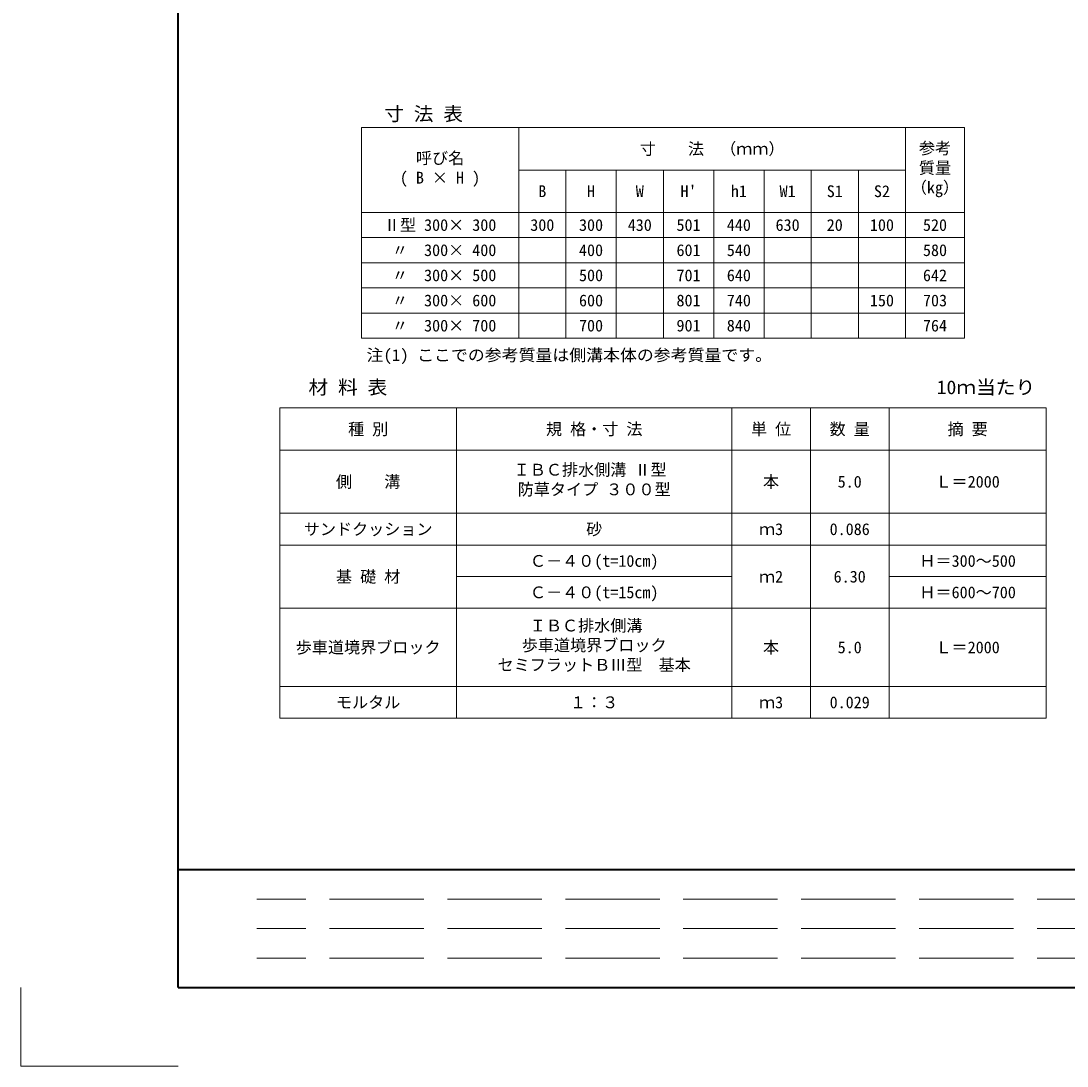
# Model space of a CAD drawing. Units: millimetres at full size; details may follow other scales. Extents: x 164402 to 209100, y 872507 to 885397.
# Drawn here: x 171976 to 174638, y 872507 to 875168 of the extents above; entities that cross this region are included whole.
import ezdxf
from ezdxf.enums import TextEntityAlignment as Align

# ---------------------------------------------------------------- set-up
doc = ezdxf.new("R2010")
doc.units = ezdxf.units.MM
doc.header["$LTSCALE"] = 40
doc.linetypes.add('DASHED', pattern=[7.5, 6, -1.5])
for name, color, linetype, lineweight in [('Defpoints_3', 8, 'Continuous', 0), ('図枠', 7, 'Continuous', 5), ('寸法表', 30, 'Continuous', 13)]:
    doc.layers.add(name, color=color, linetype=linetype, lineweight=lineweight)
doc.layers.add('文字', color=7, linetype='Continuous')
doc.styles.add('ＭＳ 明朝', font='')
doc.styles.get('ＭＳ 明朝').set_extended_font_data('MS Mincho')

msp = doc.modelspace()

# ---------------------------------------------------------------- linework, layer by layer
at = {"layer": 'Defpoints_3'}
for p, q in [((173242.58, 874616.09), (173362.58, 874616.09)), ((173490.58, 874616.09), (173610.58, 874616.09)), ((173866.58, 874616.09), (174226.58, 874616.09)), ((173242.58, 874552.09), (173362.58, 874552.09)), ((173490.58, 874552.09), (173610.58, 874552.09)), ((173866.58, 874552.09), (174226.58, 874552.09)), ((173242.58, 874488.09), (173362.58, 874488.09)), ((173490.58, 874488.09), (173610.58, 874488.09)), ((173866.58, 874488.09), (174106.58, 874488.09)), ((173242.58, 874424.09), (173362.58, 874424.09)), ((173490.58, 874424.09), (173610.58, 874424.09)), ((173866.58, 874424.09), (174226.58, 874424.09))]:
    msp.add_line(p, q, dxfattribs=at)
at = {"layer": 'Defpoints_3', "color": 7, "lineweight": 13}
for p, q in [((171976.24, 872707.22), (171976.24, 872507.22)), ((171976.24, 872507.22), (172376.24, 872507.22))]:
    msp.add_line(p, q, dxfattribs=at)
at = {"layer": '図枠', "lineweight": 40}
for p, q in [((172376.24, 872707.22), (172376.24, 878247.22)), ((172376.24, 873007.22), (180176.24, 873007.22)), ((172376.24, 872707.22), (180176.24, 872707.22))]:
    msp.add_line(p, q, dxfattribs=at)
at = {"layer": '図枠', "linetype": 'DASHED', "lineweight": 9}
for p, q in [((175701.24, 872932.22), (172576.24, 872932.22)), ((175701.24, 872857.22), (172576.24, 872857.22)), ((175701.24, 872782.22), (172576.24, 872782.22))]:
    msp.add_line(p, q, dxfattribs=at)
at = {"layer": '寸法表'}
for p, q in [((172842.58, 874896.09), (174376.58, 874896.09)), ((172842.58, 874896.09), (172842.58, 874360.09)), ((173242.58, 874896.09), (173242.58, 874360.09)), ((174226.58, 874896.09), (174226.58, 874360.09)), ((174376.58, 874896.09), (174376.58, 874360.09)), ((173242.58, 874788.09), (174226.58, 874788.09)), ((173362.58, 874788.09), (173362.58, 874360.09)), ((173490.58, 874788.09), (173490.58, 874360.09)), ((173610.58, 874788.09), (173610.58, 874360.09)), ((173738.58, 874788.09), (173738.58, 874360.09)), ((173866.58, 874788.09), (173866.58, 874360.09)), ((173986.58, 874788.09), (173986.58, 874360.09)), ((174106.58, 874788.09), (174106.58, 874360.09)), ((172842.58, 874680.09), (174376.58, 874680.09)), ((172842.58, 874616.09), (173242.58, 874616.09)), ((173362.58, 874616.09), (173490.58, 874616.09)), ((173610.58, 874616.09), (173866.58, 874616.09)), ((174226.58, 874616.09), (174376.58, 874616.09)), ((172842.58, 874552.09), (173242.58, 874552.09)), ((173362.58, 874552.09), (173490.58, 874552.09)), ((173610.58, 874552.09), (173866.58, 874552.09)), ((174226.58, 874552.09), (174376.58, 874552.09)), ((172842.58, 874488.09), (173242.58, 874488.09)), ((173362.58, 874488.09), (173490.58, 874488.09)), ((173610.58, 874488.09), (173866.58, 874488.09)), ((174106.58, 874488.09), (174376.58, 874488.09)), ((172842.58, 874424.09), (173242.58, 874424.09)), ((173362.58, 874424.09), (173490.58, 874424.09)), ((173610.58, 874424.09), (173866.58, 874424.09)), ((174226.58, 874424.09), (174376.58, 874424.09)), ((172842.58, 874360.09), (174376.58, 874360.09)), ((172634.58, 874182.7), (174584.58, 874182.7)), ((172634.58, 874182.7), (172634.58, 873393.1)), ((173084.58, 874182.7), (173084.58, 873393.1)), ((173784.58, 874182.7), (173784.58, 873393.1)), ((173984.58, 874182.7), (173984.58, 873393.1)), ((174184.58, 874182.7), (174184.58, 873393.1)), ((174584.58, 874182.7), (174584.58, 873393.1)), ((172634.58, 874074.7), (174584.58, 874074.7)), ((172634.58, 873914.7), (174584.58, 873914.7)), ((172634.58, 873833.1), (174584.58, 873833.1)), ((173084.58, 873753.1), (173784.58, 873753.1)), ((174184.58, 873753.1), (174584.58, 873753.1)), ((172634.58, 873673.1), (174584.58, 873673.1)), ((172634.58, 873473.1), (174584.58, 873473.1)), ((172634.58, 873393.1), (174584.58, 873393.1))]:
    msp.add_line(p, q, dxfattribs=at)

# ---------------------------------------------------------------- texts
at = {"layer": '寸法表', "style": 'ＭＳ 明朝'}
for s, p in [('参考', (174260.63, 874858.57)), ('呼び名', (172981.15, 874833.57)), ('質量', (174260.63, 874808.57)), ('( B × H )', (172940.2, 874783.57)), ('（kg）', (174240.15, 874758.57)), ('ＩＢＣ排水側溝 Ⅱ型 ', (173229.83, 874040.17)), ('防草タイプ ３００型', (173240.06, 873990.17)), ('ＩＢＣ排水側溝\u3000', (173270.78, 873643.57)), ('歩車道境界ブロック', (173250.3, 873593.57)), ('セミフラットＢⅢ型\u3000基本', (173188.88, 873543.57))]:
    msp.add_text(s, height=30.02, dxfattribs=at).set_placement(p, align=Align.TOP_LEFT)
for s, p in [('寸\u3000\u3000法\u3000（ｍｍ）', (173734.58, 874842.09)), ('B', (173302.58, 874734.09)), ('H', (173426.58, 874734.09)), ('W', (173550.58, 874734.09)), ("H'", (173674.58, 874734.09)), ('h1', (173802.58, 874734.09)), ('W1', (173926.58, 874734.09)), ('S1', (174046.58, 874734.09)), ('S2', (174166.58, 874734.09)), ('Ⅱ型 300× 300', (173042.58, 874648.09)), ('300', (173302.58, 874648.09)), ('300', (173426.58, 874648.09)), ('430', (173550.58, 874648.09)), ('501', (173674.58, 874648.09)), ('440', (173802.58, 874648.09)), ('630', (173926.58, 874648.09)), ('20', (174046.58, 874648.09)), ('100', (174166.58, 874648.09)), ('520', (174301.58, 874648.09)), (' 〃\u3000300× 400', (173042.58, 874584.09)), ('400', (173426.58, 874584.09)), ('601', (173674.58, 874584.09)), ('540', (173802.58, 874584.09)), ('580', (174301.58, 874584.09)), (' 〃\u3000300× 500', (173042.58, 874520.09)), ('500', (173426.58, 874520.09)), ('701', (173674.58, 874520.09)), ('640', (173802.58, 874520.09)), ('642', (174301.58, 874520.09)), (' 〃\u3000300× 600', (173042.58, 874456.09)), ('600', (173426.58, 874456.09)), ('801', (173674.58, 874456.09)), ('740', (173802.58, 874456.09)), ('150', (174166.58, 874456.09)), ('703', (174301.58, 874456.09)), (' 〃\u3000300× 700', (173042.58, 874392.09)), ('700', (173426.58, 874392.09)), ('901', (173674.58, 874392.09)), ('840', (173802.58, 874392.09)), ('764', (174301.58, 874392.09)), ('種 別', (172859.58, 874128.7)), ('規 格・寸 法', (173434.58, 874128.7)), ('単 位', (173884.58, 874128.7)), ('数 量', (174084.58, 874128.7)), ('摘 要', (174384.58, 874128.7)), ('側\u3000\u3000溝', (172859.58, 873994.7)), ('本', (173884.58, 873994.7)), ('5.0', (174084.58, 873994.7)), ('Ｌ＝2000', (174384.58, 873994.7)), ('サンドクッション', (172859.58, 873873.9)), ('砂', (173434.58, 873873.9)), ('ｍ3', (173884.58, 873873.9)), ('0.086', (174084.58, 873873.9)), ('Ｃ－４０(t=10cm)', (173434.58, 873793.1)), ('Ｈ＝300～500', (174384.58, 873793.1)), ('基 礎 材', (172859.58, 873753.1)), ('ｍ2', (173884.58, 873753.1)), ('6.30', (174084.58, 873753.1)), ('Ｃ－４０(t=15cm)', (173434.58, 873713.1)), ('Ｈ＝600～700', (174384.58, 873713.1)), ('歩車道境界ブロック', (172859.58, 873573.1)), ('本', (173884.58, 873573.1)), ('5.0', (174084.58, 873573.1)), ('Ｌ＝2000', (174384.58, 873573.1)), ('モルタル', (172859.58, 873433.1)), ('１：３', (173434.58, 873433.1)), ('ｍ3', (173884.58, 873433.1)), ('0.029', (174084.58, 873433.1))]:
    msp.add_text(s, height=30.02, dxfattribs=at).set_placement(p, align=Align.MIDDLE_CENTER)
at = {"layer": '文字', "style": 'ＭＳ 明朝', "width": 1.05}
msp.add_text('寸 法 表', height=35.03, dxfattribs=at).set_placement((173000.58, 874931.09), align=Align.MIDDLE_CENTER)
for s, height, p in [('注(1) ここでの参考質量は側溝本体の参考質量です。', 30.02, (172855.44, 874293.01)), ('10ｍ当たり', 35.03, (174305.81, 874207.06))]:
    msp.add_text(s, height=height, dxfattribs=at).set_placement(p, align=Align.BOTTOM_LEFT)
msp.add_text('材 料 表', height=35.03, dxfattribs=at).set_placement((172807.97, 874207.06), align=Align.BOTTOM_CENTER)

doc.saveas('drawing.dxf')
